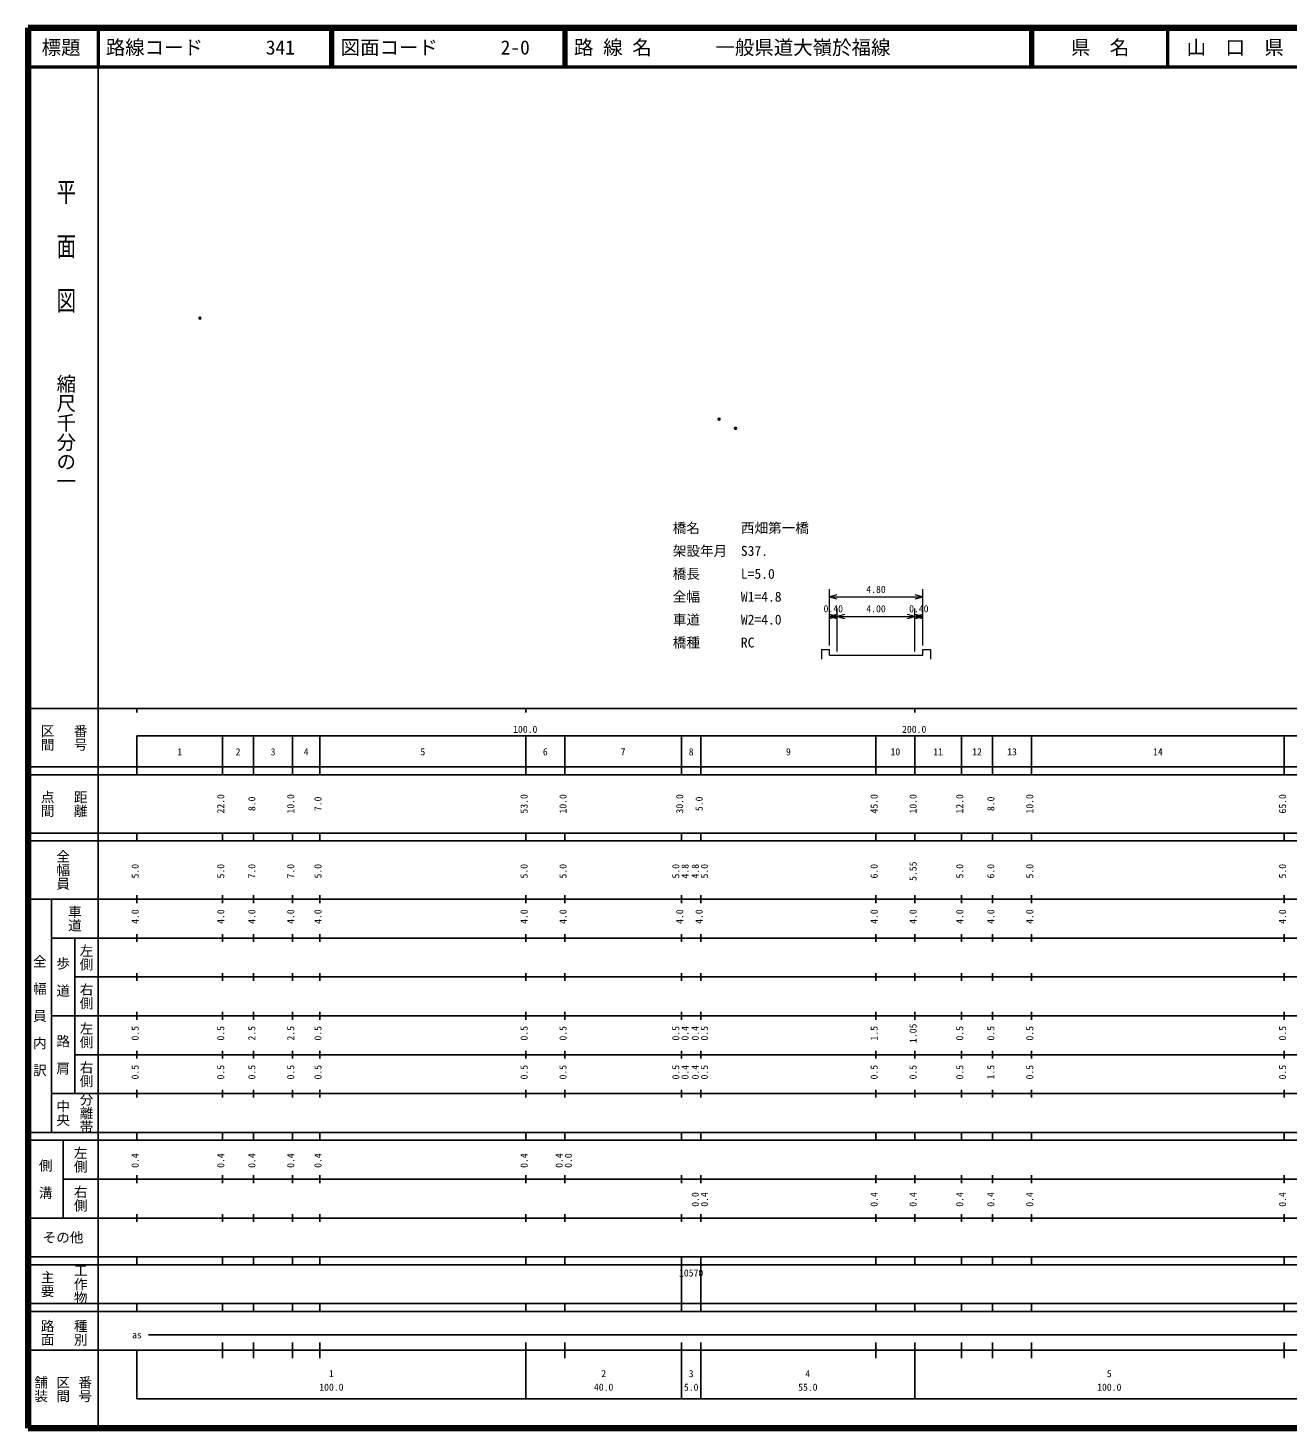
# Model space of a CAD drawing. Units: millimetres on the paper, with parts at other scales. Extents: x 40 to 680, y 20 to 380.
# Drawn here: x 40 to 363.9, y 20 to 380 of the extents above; entities that cross this region are included whole.
import ezdxf
from ezdxf.enums import TextEntityAlignment as Align

# ---------------------------------------------------------------- set-up
doc = ezdxf.new("R2010")
doc.units = ezdxf.units.MM
doc.header["$PDMODE"] = 32
doc.header["$PDSIZE"] = 0.5
doc.layers.add('S-OTRS', color=6, linetype='Continuous')
doc.layers.add('S-TTL-TXT', color=7, linetype='Continuous')
for name, color, linetype, lineweight in [('S-STR-HTXT', 7, 'Continuous', 13), ('S-TTL', 2, 'Continuous', 140), ('S-TTL-BAND', 7, 'Continuous', 25), ('S-TTL-LINE', 7, 'Continuous', 50)]:
    doc.layers.add(name, color=color, linetype=linetype, lineweight=lineweight)
doc.styles.add('@ＭＳ ゴシック', font='')
doc.styles.add('ＭＳ ゴシック', font='')
doc.styles.get('@ＭＳ ゴシック').set_extended_font_data('@MS Gothic')
doc.styles.get('ＭＳ ゴシック').set_extended_font_data('MS Gothic')

msp = doc.modelspace()

# ---------------------------------------------------------------- linework, layer by layer
at = {"layer": 'S-OTRS'}
for p in [(84.214, 305.41), (217.688, 279.421), (221.905, 277.057)]:
    msp.add_point(p, dxfattribs=at)
at = {"layer": 'S-STR-HTXT'}
for p, q in [((246.033, 221.191), (246.033, 235.691)), ((247.964, 234.209), (246.033, 233.691)), ((270.033, 233.691), (268.101, 234.209)), ((270.033, 221.191), (270.033, 235.691)), ((246.033, 233.691), (270.033, 233.691)), ((246.033, 233.691), (247.964, 233.174)), ((248.033, 219.691), (248.033, 230.691)), ((268.033, 219.691), (268.033, 230.691)), ((268.101, 233.174), (270.033, 233.691)), ((247.964, 229.209), (246.033, 228.691)), ((246.033, 228.691), (248.033, 228.691)), ((246.033, 228.691), (247.964, 228.174)), ((248.033, 228.691), (246.101, 229.209)), ((246.101, 228.174), (248.033, 228.691)), ((249.964, 229.209), (248.033, 228.691)), ((248.033, 228.691), (268.033, 228.691)), ((248.033, 228.691), (249.964, 228.174)), ((268.033, 228.691), (266.101, 229.209)), ((266.101, 228.174), (268.033, 228.691)), ((269.964, 229.209), (268.033, 228.691)), ((268.033, 228.691), (270.033, 228.691)), ((268.033, 228.691), (269.964, 228.174)), ((270.033, 228.691), (268.101, 229.209)), ((268.101, 228.174), (270.033, 228.691)), ((244.033, 220.191), (246.033, 220.191)), ((244.033, 220.191), (244.033, 217.691)), ((246.033, 218.691), (246.033, 220.191)), ((270.033, 218.691), (270.033, 220.191)), ((270.033, 220.191), (272.033, 220.191)), ((272.033, 220.191), (272.033, 217.691)), ((246.033, 218.691), (248.033, 218.691)), ((248.033, 218.691), (268.033, 218.691)), ((268.033, 218.691), (270.033, 218.691))]:
    msp.add_line(p, q, dxfattribs=at)
at = {"layer": 'S-TTL'}
for p, q in [((40, 380), (40, 20)), ((680, 380), (40, 380)), ((40, 20), (680, 20))]:
    msp.add_line(p, q, dxfattribs=at)
at = {"layer": 'S-TTL-BAND'}
for p, q in [((58, 370), (58, 20)), ((40, 205), (579, 205)), ((68, 205), (68, 204)), ((168, 205), (168, 204)), ((268, 205), (268, 204)), ((68, 198), (579, 198)), ((68, 198), (68, 188)), ((90, 188), (90, 198)), ((98, 188), (98, 198)), ((108, 188), (108, 198)), ((115, 188), (115, 198)), ((168, 188), (168, 198)), ((178, 188), (178, 198)), ((208, 188), (208, 198)), ((213, 188), (213, 198)), ((258, 188), (258, 198)), ((268, 188), (268, 198)), ((280, 188), (280, 198)), ((288, 188), (288, 198)), ((298, 188), (298, 198)), ((363, 188), (363, 198)), ((40, 190), (579, 190)), ((40, 188), (579, 188)), ((40, 173), (579, 173)), ((68, 171), (68, 173)), ((90, 171), (90, 173)), ((98, 171), (98, 173)), ((108, 171), (108, 173)), ((115, 171), (115, 173)), ((168, 171), (168, 173)), ((178, 171), (178, 173)), ((208, 171), (208, 173)), ((213, 171), (213, 173)), ((258, 171), (258, 173)), ((268, 171), (268, 173)), ((280, 171), (280, 173)), ((288, 171), (288, 173)), ((298, 171), (298, 173)), ((363, 171), (363, 173)), ((40, 171), (579, 171)), ((40, 156), (579, 156)), ((46, 96), (46, 156)), ((68, 155), (68, 157)), ((90, 155), (90, 157)), ((98, 155), (98, 157)), ((108, 155), (108, 157)), ((115, 155), (115, 157)), ((168, 155), (168, 157)), ((178, 155), (178, 157)), ((208, 155), (208, 157)), ((213, 155), (213, 157)), ((258, 155), (258, 157)), ((268, 155), (268, 157)), ((280, 155), (280, 157)), ((288, 155), (288, 157)), ((298, 155), (298, 157)), ((363, 155), (363, 157)), ((46, 146), (579, 146)), ((52, 146), (52, 106)), ((68, 145), (68, 147)), ((90, 145), (90, 147)), ((98, 145), (98, 147)), ((108, 145), (108, 147)), ((115, 145), (115, 147)), ((168, 145), (168, 147)), ((178, 145), (178, 147)), ((208, 145), (208, 147)), ((213, 145), (213, 147)), ((258, 145), (258, 147)), ((268, 145), (268, 147)), ((280, 145), (280, 147)), ((288, 145), (288, 147)), ((298, 145), (298, 147)), ((363, 145), (363, 147)), ((68, 135), (68, 137)), ((90, 135), (90, 137)), ((98, 135), (98, 137)), ((108, 135), (108, 137)), ((115, 135), (115, 137)), ((168, 135), (168, 137)), ((178, 135), (178, 137)), ((208, 135), (208, 137)), ((213, 135), (213, 137)), ((258, 135), (258, 137)), ((268, 135), (268, 137)), ((280, 135), (280, 137)), ((288, 135), (288, 137)), ((298, 135), (298, 137)), ((363, 135), (363, 137)), ((52, 136), (579, 136)), ((46, 126), (579, 126)), ((68, 125), (68, 127)), ((90, 125), (90, 127)), ((98, 125), (98, 127)), ((108, 125), (108, 127)), ((115, 125), (115, 127)), ((168, 125), (168, 127)), ((178, 125), (178, 127)), ((208, 125), (208, 127)), ((213, 125), (213, 127)), ((258, 125), (258, 127)), ((268, 125), (268, 127)), ((280, 125), (280, 127)), ((288, 125), (288, 127)), ((298, 125), (298, 127)), ((363, 125), (363, 127)), ((52, 116), (579, 116)), ((68, 115), (68, 117)), ((90, 115), (90, 117)), ((98, 115), (98, 117)), ((108, 115), (108, 117)), ((115, 115), (115, 117)), ((168, 115), (168, 117)), ((178, 115), (178, 117)), ((208, 115), (208, 117)), ((213, 115), (213, 117)), ((258, 115), (258, 117)), ((268, 115), (268, 117)), ((280, 115), (280, 117)), ((288, 115), (288, 117)), ((298, 115), (298, 117)), ((363, 115), (363, 117)), ((46, 106), (579, 106)), ((68, 105), (68, 107)), ((90, 105), (90, 107)), ((98, 105), (98, 107)), ((108, 105), (108, 107)), ((115, 105), (115, 107)), ((168, 105), (168, 107)), ((178, 105), (178, 107)), ((208, 105), (208, 107)), ((213, 105), (213, 107)), ((258, 105), (258, 107)), ((268, 105), (268, 107)), ((280, 105), (280, 107)), ((288, 105), (288, 107)), ((298, 105), (298, 107)), ((363, 105), (363, 107)), ((40, 96), (579, 96)), ((40, 94), (579, 94)), ((49, 94), (49, 74)), ((68, 94), (68, 96)), ((90, 94), (90, 96)), ((98, 94), (98, 96)), ((108, 94), (108, 96)), ((115, 94), (115, 96)), ((168, 94), (168, 96)), ((178, 94), (178, 96)), ((208, 94), (208, 96)), ((213, 94), (213, 96)), ((258, 94), (258, 96)), ((268, 94), (268, 96)), ((280, 94), (280, 96)), ((288, 94), (288, 96)), ((298, 94), (298, 96)), ((363, 94), (363, 96)), ((49, 84), (579, 84)), ((68, 83), (68, 85)), ((90, 83), (90, 85)), ((98, 83), (98, 85)), ((108, 83), (108, 85)), ((115, 83), (115, 85)), ((168, 83), (168, 85)), ((178, 83), (178, 85)), ((208, 83), (208, 85)), ((213, 83), (213, 85)), ((258, 83), (258, 85)), ((268, 83), (268, 85)), ((280, 83), (280, 85)), ((288, 83), (288, 85)), ((298, 83), (298, 85)), ((363, 83), (363, 85)), ((40, 74), (579, 74)), ((68, 73), (68, 75)), ((90, 73), (90, 75)), ((98, 73), (98, 75)), ((108, 73), (108, 75)), ((115, 73), (115, 75)), ((168, 73), (168, 75)), ((178, 73), (178, 75)), ((208, 73), (208, 75)), ((213, 73), (213, 75)), ((258, 73), (258, 75)), ((268, 73), (268, 75)), ((280, 73), (280, 75)), ((288, 73), (288, 75)), ((298, 73), (298, 75)), ((363, 73), (363, 75)), ((40, 64), (579, 64)), ((40, 62), (579, 62)), ((68, 62), (68, 64)), ((90, 62), (90, 64)), ((98, 62), (98, 64)), ((108, 62), (108, 64)), ((115, 62), (115, 64)), ((168, 62), (168, 64)), ((178, 62), (178, 64)), ((208, 62), (208, 64)), ((208, 52), (208, 62)), ((213, 62), (213, 64)), ((213, 52), (213, 62)), ((258, 62), (258, 64)), ((268, 62), (268, 64)), ((280, 62), (280, 64)), ((288, 62), (288, 64)), ((298, 62), (298, 64)), ((363, 62), (363, 64)), ((40, 52), (579, 52)), ((68, 50), (68, 52)), ((90, 50), (90, 52)), ((98, 50), (98, 52)), ((108, 50), (108, 52)), ((115, 50), (115, 52)), ((168, 50), (168, 52)), ((178, 50), (178, 52)), ((208, 50), (208, 52)), ((213, 50), (213, 52)), ((258, 50), (258, 52)), ((268, 50), (268, 52)), ((280, 50), (280, 52)), ((288, 50), (288, 52)), ((298, 50), (298, 52)), ((363, 50), (363, 52)), ((40, 50), (579, 50)), ((71, 44), (565, 44)), ((40, 40), (579, 40)), ((68, 40), (68, 27.5)), ((90, 38), (90, 42)), ((98, 38), (98, 42)), ((108, 38), (108, 42)), ((115, 38), (115, 42)), ((168, 27.5), (168, 42)), ((178, 38), (178, 42)), ((208, 27.5), (208, 42)), ((213, 27.5), (213, 42)), ((258, 38), (258, 42)), ((268, 27.5), (268, 42)), ((280, 38), (280, 42)), ((288, 38), (288, 42)), ((298, 38), (298, 42)), ((363, 38), (363, 42)), ((68, 27.5), (579, 27.5))]:
    msp.add_line(p, q, dxfattribs=at)
at = {"layer": 'S-TTL-LINE'}
for p, q in [((58, 380), (58, 370)), ((117.75, 380), (117.75, 370)), ((118.25, 380), (118.25, 370)), ((177.75, 380), (177.75, 370)), ((178.25, 380), (178.25, 370)), ((297.75, 380), (297.75, 370)), ((298.25, 380), (298.25, 370)), ((333, 380), (333, 370)), ((40, 370), (680, 370))]:
    msp.add_line(p, q, dxfattribs=at)

# ---------------------------------------------------------------- texts
at = {"layer": 'S-STR-HTXT', "style": 'ＭＳ ゴシック'}
for s, p in [('橋名\u3000\u3000\u3000西畑第一橋', (205.774, 249.384)), ('架設年月\u3000S37.', (205.774, 243.493)), ('橋長\u3000\u3000\u3000L=5.0', (205.774, 237.602)), ('全幅\u3000\u3000\u3000W1=4.8', (205.774, 231.711)), ('車道\u3000\u3000\u3000W2=4.0', (205.774, 225.82)), ('橋種\u3000\u3000\u3000RC', (205.774, 219.929))]:
    msp.add_text(s, height=2.566, dxfattribs=at).set_placement(p, align=Align.BOTTOM_LEFT)
for s, p in [('4.80', (258.033, 234.191)), ('0.40', (247.033, 229.191)), ('4.00', (258.033, 229.191)), ('0.40', (269.033, 229.191))]:
    msp.add_text(s, height=1.833, dxfattribs=at).set_placement(p, align=Align.BOTTOM_CENTER)
at = {"layer": 'S-TTL-BAND', "style": '@ＭＳ ゴシック', "width": 1.4}
msp.add_text('平  面  図', height=3.666, rotation=270, dxfattribs=at).set_placement((49.777, 306.475), align=Align.MIDDLE_RIGHT)
at = {"layer": 'S-TTL-BAND', "style": '@ＭＳ ゴシック'}
msp.add_text('縮尺千分の一', height=3.666, rotation=270, dxfattribs=at).set_placement((49.777, 261.03), align=Align.MIDDLE_RIGHT)
for s, p in [('区間', (45, 197.5)), ('番号', (53.5, 197.5)), ('点間', (45, 180.5)), ('距離', (53.5, 180.5)), ('全幅員', (49, 163.5)), ('車道', (52, 151)), ('左側', (55, 141)), ('全\u3000幅\u3000員\u3000内\u3000訳', (43, 126)), ('歩\u3000道', (49, 136)), ('右側', (55, 131)), ('左側', (55, 121)), ('路\u3000肩', (49, 116)), ('右側', (55, 111)), ('分離帯', (55, 101)), ('中央', (49, 101)), ('左側', (53.5, 89)), ('側\u3000溝', (44.5, 84)), ('右側', (53.5, 79)), ('工作物', (53.5, 57)), ('主要', (45, 57)), ('路面', (45, 44.5)), ('種別', (53.5, 44.5)), ('舗装', (43.333, 30)), ('区間', (49, 30)), ('番号', (54.667, 30))]:
    msp.add_text(s, height=2.566, rotation=270, dxfattribs=at).set_placement(p, align=Align.MIDDLE_CENTER)
at = {"layer": 'S-TTL-BAND', "style": 'ＭＳ ゴシック'}
for s, p in [('100.0', (167.844, 198.195)), ('200.0', (267.844, 198.195)), ('1', (79, 192.405)), ('2', (94, 192.405)), ('3', (103, 192.405)), ('4', (111.5, 192.405)), ('5', (141.5, 192.405)), ('6', (173, 192.405)), ('7', (193, 192.405)), ('8', (210.5, 192.405)), ('9', (235.5, 192.405)), ('10', (263, 192.405)), ('11', (274, 192.405)), ('12', (284, 192.405)), ('13', (293, 192.405)), ('14', (330.5, 192.405)), ('as', (68, 42.5)), ('1', (118, 32.523)), ('2', (188, 32.523)), ('3', (210.5, 32.523)), ('4', (240.5, 32.523)), ('5', (318, 32.523)), ('100.0', (118, 29.033)), ('40.0', (188, 29.033)), ('5.0', (210.5, 29.033)), ('55.0', (240.5, 29.033)), ('100.0', (318, 29.033))]:
    msp.add_text(s, height=1.833, dxfattribs=at).set_placement(p, align=Align.BOTTOM_CENTER)
for s, p in [('22.0', (91, 180.5)), ('8.0', (99, 180.5)), ('10.0', (109, 180.5)), ('7.0', (116, 180.5)), ('53.0', (169, 180.5)), ('10.0', (179, 180.5)), ('30.0', (209, 180.5)), ('5.0', (214, 180.5)), ('45.0', (259, 180.5)), ('10.0', (269, 180.5)), ('12.0', (281, 180.5)), ('8.0', (289, 180.5)), ('10.0', (299, 180.5)), ('65.0', (364, 180.5)), ('5.0', (69, 163.174)), ('5.0', (91, 163.174)), ('7.0', (99, 163.174)), ('7.0', (109, 163.174)), ('5.0', (116, 163.174)), ('5.0', (169, 163.174)), ('5.0', (179, 163.174)), ('5.0', (208, 163.174)), ('4.8', (210.37, 163.174)), ('4.8', (213, 163.174)), ('5.0', (215.37, 163.174)), ('6.0', (259, 163.174)), ('5.55', (269, 163.174)), ('5.0', (281, 163.174)), ('6.0', (289, 163.174)), ('5.0', (299, 163.174)), ('5.0', (364, 163.174)), ('4.0', (69, 151.5)), ('4.0', (91, 151.5)), ('4.0', (99, 151.5)), ('4.0', (109, 151.5)), ('4.0', (116, 151.5)), ('4.0', (169, 151.5)), ('4.0', (179, 151.5)), ('4.0', (209, 151.5)), ('4.0', (214, 151.5)), ('4.0', (259, 151.5)), ('4.0', (269, 151.5)), ('4.0', (281, 151.5)), ('4.0', (289, 151.5)), ('4.0', (299, 151.5)), ('4.0', (364, 151.5)), ('0.5', (69, 121.5)), ('0.5', (91, 121.5)), ('2.5', (99, 121.5)), ('2.5', (109, 121.5)), ('0.5', (116, 121.5)), ('0.5', (169, 121.5)), ('0.5', (179, 121.5)), ('0.5', (208, 121.5)), ('0.4', (210.37, 121.5)), ('0.4', (213, 121.5)), ('0.5', (215.37, 121.5)), ('1.5', (259, 121.5)), ('1.05', (269, 121.5)), ('0.5', (281, 121.5)), ('0.5', (289, 121.5)), ('0.5', (299, 121.5)), ('0.5', (364, 121.5)), ('0.5', (69, 111.5)), ('0.5', (91, 111.5)), ('0.5', (99, 111.5)), ('0.5', (109, 111.5)), ('0.5', (116, 111.5)), ('0.5', (169, 111.5)), ('0.5', (179, 111.5)), ('0.5', (208, 111.5)), ('0.4', (210.37, 111.5)), ('0.4', (213, 111.5)), ('0.5', (215.37, 111.5)), ('0.5', (259, 111.5)), ('0.5', (269, 111.5)), ('0.5', (281, 111.5)), ('1.5', (289, 111.5)), ('0.5', (299, 111.5)), ('0.5', (364, 111.5)), ('0.4', (69, 88.764)), ('0.4', (91, 88.764)), ('0.4', (99, 88.764)), ('0.4', (109, 88.764)), ('0.4', (116, 88.764)), ('0.4', (169, 88.764)), ('0.4', (178, 88.764)), ('0.0', (180.37, 88.764)), ('0.0', (213, 78.764)), ('0.4', (215.37, 78.764)), ('0.4', (259, 78.764)), ('0.4', (269, 78.764)), ('0.4', (281, 78.764)), ('0.4', (289, 78.764)), ('0.4', (299, 78.764)), ('0.4', (364, 78.764))]:
    msp.add_text(s, height=1.833, rotation=90, dxfattribs=at).set_placement(p, align=Align.BOTTOM_CENTER)
msp.add_text('その他', height=2.566, dxfattribs=at).set_placement((49, 69), align=Align.MIDDLE_CENTER)
msp.add_text('10570', height=1.833, dxfattribs=at).set_placement((207.375, 58.405), align=Align.BOTTOM_LEFT)
at = {"layer": 'S-TTL-TXT', "style": 'ＭＳ ゴシック'}
for s, p in [('標題', (48.5, 375)), ('県\u3000名', (315.625, 375)), ('山\u3000口\u3000県', (350.375, 375))]:
    msp.add_text(s, height=3.666, dxfattribs=at).set_placement(p, align=Align.MIDDLE_CENTER)
for s, p in [('路線コード', (60, 375)), ('341', (101.142, 375)), ('図面コード', (120.38, 375)), ('2-0', (161.521, 375)), ('路 線 名', (180.38, 375)), ('一般県道大嶺於福線', (216.734, 375))]:
    msp.add_text(s, height=3.666, dxfattribs=at).set_placement(p, align=Align.MIDDLE_LEFT)

doc.saveas('drawing.dxf')
